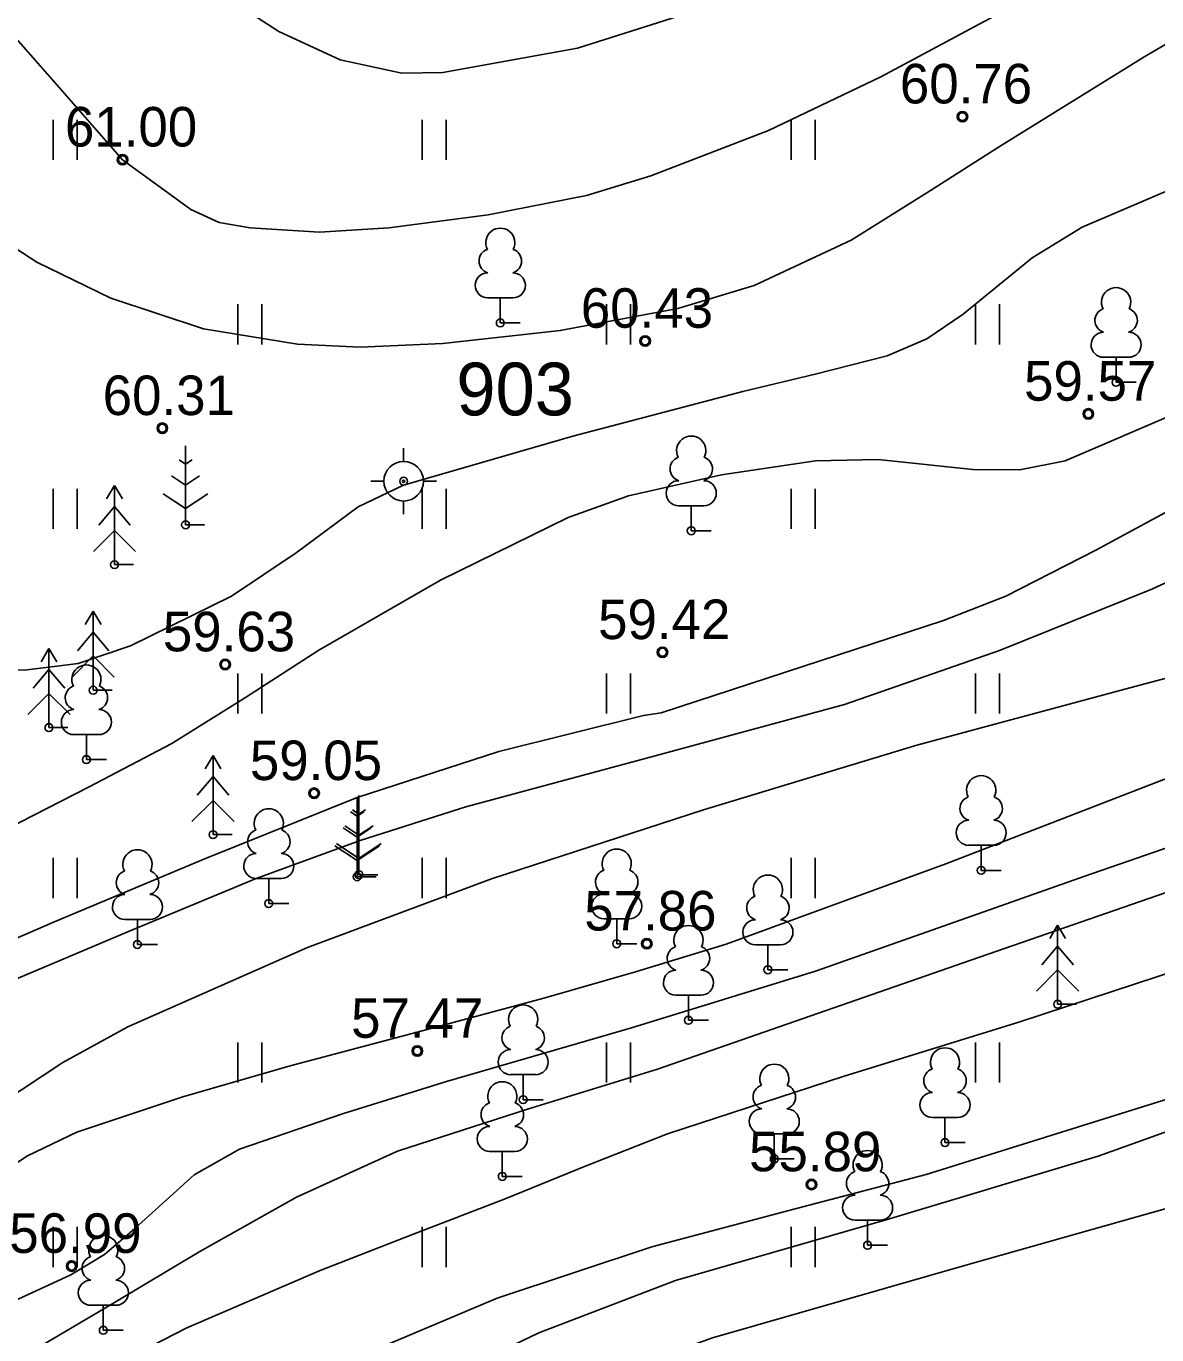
# Model space of a CAD drawing. Extents: x 643243 to 644029, y 6457933 to 6458373.
# Drawn here: x 643454.03 to 643475.48, y 6458120.36 to 6458145.18 of the extents above; entities that cross this region are included whole.
import ezdxf

# ---------------------------------------------------------------- set-up
doc = ezdxf.new("R2010")
doc.units = 0
for name, color, linetype in [('ALUSVORK', 7, 'Continuous'), ('HALJASTUS', 7, 'Continuous'), ('HORISONTAAL', 7, 'Continuous'), ('KORGUS-EH2000', 7, 'Continuous'), ('MOOTMPUNKT', 7, 'Continuous'), ('PUU', 7, 'Continuous')]:
    doc.layers.add(name, color=color, linetype=linetype)

msp = doc.modelspace()

# ---------------------------------------------------------------- linework, layer by layer
at = {"layer": 'ALUSVORK'}
for p, q in [((643461.189, 6458136.928), (643461.189, 6458137.178)), ((643461.189, 6458136.928), (643461.189, 6458137.178)), ((643460.814, 6458136.553), (643460.564, 6458136.553)), ((643460.814, 6458136.553), (643460.564, 6458136.553)), ((643461.564, 6458136.553), (643461.814, 6458136.553)), ((643461.564, 6458136.553), (643461.814, 6458136.553)), ((643461.189, 6458136.178), (643461.189, 6458135.928)), ((643461.189, 6458136.178), (643461.189, 6458135.928))]:
    msp.add_line(p, q, dxfattribs=at)
for radius in [0.375, 0.375, 0.022, 0.022]:
    msp.add_circle((643461.189, 6458136.553), radius, dxfattribs=at)
at = {"layer": 'HALJASTUS'}
for p, q in [((643454.54, 6458143.409), (643454.54, 6458142.648)), ((643454.995, 6458143.409), (643454.995, 6458142.648)), ((643461.54, 6458143.409), (643461.54, 6458142.648)), ((643461.995, 6458143.409), (643461.995, 6458142.648)), ((643468.54, 6458143.409), (643468.54, 6458142.648)), ((643468.995, 6458143.409), (643468.995, 6458142.648)), ((643458.04, 6458139.909), (643458.04, 6458139.148)), ((643458.495, 6458139.909), (643458.495, 6458139.148)), ((643465.04, 6458139.909), (643465.04, 6458139.148)), ((643465.495, 6458139.909), (643465.495, 6458139.148)), ((643472.04, 6458139.909), (643472.04, 6458139.148)), ((643472.495, 6458139.909), (643472.495, 6458139.148)), ((643454.54, 6458136.409), (643454.54, 6458135.648)), ((643454.995, 6458136.409), (643454.995, 6458135.648)), ((643461.54, 6458136.409), (643461.54, 6458135.648)), ((643461.995, 6458136.409), (643461.995, 6458135.648)), ((643468.54, 6458136.409), (643468.54, 6458135.648)), ((643468.995, 6458136.409), (643468.995, 6458135.648)), ((643458.04, 6458132.909), (643458.04, 6458132.148)), ((643458.495, 6458132.909), (643458.495, 6458132.148)), ((643465.04, 6458132.909), (643465.04, 6458132.148)), ((643465.495, 6458132.909), (643465.495, 6458132.148)), ((643472.04, 6458132.909), (643472.04, 6458132.148)), ((643472.495, 6458132.909), (643472.495, 6458132.148)), ((643454.54, 6458129.409), (643454.54, 6458128.648)), ((643454.995, 6458129.409), (643454.995, 6458128.648)), ((643461.54, 6458129.409), (643461.54, 6458128.648)), ((643461.995, 6458129.409), (643461.995, 6458128.648)), ((643468.54, 6458129.409), (643468.54, 6458128.648)), ((643468.995, 6458129.409), (643468.995, 6458128.648)), ((643458.04, 6458125.909), (643458.04, 6458125.148)), ((643458.495, 6458125.909), (643458.495, 6458125.148)), ((643465.04, 6458125.909), (643465.04, 6458125.148)), ((643465.495, 6458125.909), (643465.495, 6458125.148)), ((643472.04, 6458125.909), (643472.04, 6458125.148)), ((643472.495, 6458125.909), (643472.495, 6458125.148)), ((643454.54, 6458122.409), (643454.54, 6458121.648)), ((643454.995, 6458122.409), (643454.995, 6458121.648)), ((643461.54, 6458122.409), (643461.54, 6458121.648)), ((643461.995, 6458122.409), (643461.995, 6458121.648)), ((643468.54, 6458122.409), (643468.54, 6458121.648)), ((643468.995, 6458122.409), (643468.995, 6458121.648))]:
    msp.add_line(p, q, dxfattribs=at)
at = {"layer": 'HORISONTAAL'}
for points in [[(643478.03, 6458146.233), (643475.255, 6458144.61), (643472.524, 6458142.921), (643471.118, 6458142.021), (643469.681, 6458141.123), (643467.838, 6458140.266), (643466.389, 6458139.828), (643464.161, 6458139.411), (643461.935, 6458139.168), (643460.365, 6458139.099), (643459.176, 6458139.156), (643457.393, 6458139.447), (643455.633, 6458140.026), (643454.23, 6458140.711), (643452.34, 6458141.938), (643450.558, 6458143.387), (643449.159, 6458144.601), (643448.572, 6458145.272)], [(643473.234, 6458145.824), (643472.477, 6458145.416), (643470.246, 6458144.221), (643468.11, 6458143.203), (643465.882, 6458142.343), (643464.656, 6458141.975), (643462.79, 6458141.604), (643460.907, 6458141.357), (643459.594, 6458141.279), (643458.279, 6458141.357), (643457.687, 6458141.463), (643457.149, 6458141.709), (643456.502, 6458142.181), (643455.855, 6458142.652)], [(643487.936, 6458145.631), (643487.842, 6458144.99), (643487.358, 6458144.002), (643486.605, 6458143.197), (643485.988, 6458142.795), (643484.058, 6458141.987), (643482.14, 6458141.245), (643479.031, 6458139.592), (643475.925, 6458137.876), (643473.744, 6458136.943), (643472.88, 6458136.768), (643471.992, 6458136.773), (643470.19, 6458136.967), (643469.004, 6458136.943), (643467.221, 6458136.673), (643465.458, 6458136.278), (643464.312, 6458135.863), (643461.889, 6458134.679), (643459.577, 6458133.351), (643458.189, 6458132.452), (643456.788, 6458131.58), (643455.22, 6458130.755), (643453.642, 6458129.95)], [(643467.041, 6458145.574), (643464.489, 6458144.766), (643461.93, 6458144.304), (643461.155, 6458144.293), (643459.985, 6458144.544), (643458.82, 6458145.082), (643457.89, 6458145.693)], [(643455.855, 6458142.652), (643454.612, 6458144.064), (643453.368, 6458145.477)], [(643453.548, 6458126.99), (643455.966, 6458128.011), (643458.39, 6458129.019), (643460.364, 6458129.741), (643462.369, 6458130.377), (643465.962, 6458131.342), (643469.555, 6458132.316), (643472.496, 6458133.344), (643475.388, 6458134.503), (643478.836, 6458136.101), (643482.261, 6458137.738), (643484.652, 6458138.537), (643487.062, 6458139.348), (643488.257, 6458139.992), (643489.081, 6458140.578), (643490.209, 6458141.61), (643491.218, 6458142.81), (643492.092, 6458144.259)], [(643475.885, 6458142.147), (643474.064, 6458141.371), (643473.117, 6458140.793), (643471.803, 6458139.725), (643471.117, 6458139.257), (643470.363, 6458138.929), (643468.998, 6458138.583), (643467.628, 6458138.258), (643464.399, 6458137.407), (643461.189, 6458136.478), (643460.323, 6458136.069), (643459.148, 6458135.198), (643457.924, 6458134.376), (643456.004, 6458133.429), (643455.014, 6458133.094), (643453.992, 6458132.97), (643451.028, 6458133.087), (643448.065, 6458133.292), (643444.852, 6458133.684), (643443.248, 6458133.836), (643441.65, 6458133.809), (643438.961, 6458133.425), (643434.959, 6458132.55), (643430.963, 6458131.615)], [(643453.179, 6458123.18), (643454.049, 6458123.761), (643454.987, 6458124.209), (643457, 6458124.878), (643459.038, 6458125.462), (643461.446, 6458126.103), (643463.852, 6458126.75), (643465.586, 6458127.246), (643467.311, 6458127.77), (643471.474, 6458129.298), (643475.611, 6458130.894), (643479.101, 6458131.873), (643482.61, 6458132.826), (643484.731, 6458133.61), (643487.785, 6458135.066), (643490.697, 6458136.878), (643492.08, 6458137.933)], [(643451.928, 6458127.06), (643454.575, 6458128.201), (643457.431, 6458129.396), (643460.307, 6458130.552), (643462.994, 6458131.428), (643465.739, 6458132.109), (643466.078, 6458132.161), (643468.762, 6458133.038), (643471.43, 6458133.91), (643472.617, 6458134.376), (643474.326, 6458135.248), (643476.016, 6458136.164), (643478.048, 6458137.225), (643478.742, 6458137.599)], [(643428.16, 6458104.895), (643432.861, 6458107.692), (643434.695, 6458108.983), (643436.531, 6458110.269), (643439.631, 6458112.158), (643442.778, 6458113.967), (643448.402, 6458116.973), (643454.021, 6458119.983), (643455.673, 6458120.957), (643457.32, 6458121.942), (643459.159, 6458122.973), (643461.074, 6458123.847), (643463.538, 6458124.64), (643466.008, 6458125.404), (643471.954, 6458127.47), (643477.901, 6458129.529), (643480.521, 6458130.406), (643483.142, 6458131.277), (643486.076, 6458132.336), (643488.964, 6458133.532), (643491.066, 6458134.655), (643493.04, 6458136.001)], [(643430.993, 6458112.744), (643432.862, 6458114.695), (643433.869, 6458115.976), (643434.873, 6458117.271), (643435.828, 6458118.181), (643436.938, 6458118.908), (643438.589, 6458119.591), (643440.297, 6458120.05), (643442.46, 6458120.358), (643444.614, 6458120.708), (643447.947, 6458121.806), (643451.154, 6458123.251), (643453.548, 6458124.751), (643454.723, 6458125.526), (643455.954, 6458126.203), (643459.364, 6458127.707), (643462.853, 6458129.011), (643466.878, 6458130.318), (643470.925, 6458131.547), (643474.969, 6458132.635), (643479.02, 6458133.707), (643481.068, 6458134.359)], [(643432.107, 6458103.787), (643438.428, 6458107.409), (643440.299, 6458108.69), (643442.953, 6458110.845), (643444.311, 6458111.874), (643445.751, 6458112.776), (643448.218, 6458114.028), (643451.995, 6458115.754), (643455.745, 6458117.526), (643457.921, 6458118.704), (643460.116, 6458119.86), (643462.966, 6458121.056), (643465.898, 6458122.032), (643468.499, 6458122.719), (643471.101, 6458123.401), (643477.047, 6458125.26), (643479.97, 6458126.326), (643482.824, 6458127.569), (643484.877, 6458128.609), (643486.916, 6458129.669), (643491.772, 6458131.996)], [(643482.134, 6458131.815), (643479.754, 6458131.013), (643476.926, 6458130.037), (643474.098, 6458129.059), (643471.551, 6458128.158), (643469.003, 6458127.261), (643465.513, 6458126.185), (643462.004, 6458125.168), (643460.029, 6458124.555), (643458.072, 6458123.885), (643457.214, 6458123.398), (643456.088, 6458122.377), (643455.512, 6458121.885), (643454.876, 6458121.498), (643453.059, 6458120.665), (643451.241, 6458119.835), (643446.284, 6458117.6), (643441.339, 6458115.338), (643439.478, 6458114.255), (643436.914, 6458112.251), (643434.346, 6458110.246), (643429.617, 6458106.965)], [(643482.953, 6458129.733), (643481.157, 6458129.088), (643478.995, 6458128.332), (643475.94, 6458127.307), (643472.88, 6458126.298), (643469.531, 6458125.26), (643466.197, 6458124.175), (643464.65, 6458123.568), (643463.113, 6458122.94), (643461.36, 6458122.264), (643459.607, 6458121.585), (643457.078, 6458120.495), (643454.627, 6458119.235), (643452.864, 6458118.184), (643451.114, 6458117.115), (643446.106, 6458114.306), (643441.102, 6458111.488), (643440.323, 6458110.893), (643439.271, 6458109.836), (643438.724, 6458109.34), (643438.115, 6458108.933), (643436.222, 6458107.935), (643434.321, 6458106.951), (643428.339, 6458103.898)], [(643427.561, 6458098.203), (643433.725, 6458102.221), (643436.802, 6458104.235), (643439.947, 6458106.137), (643443.878, 6458108.344), (643447.827, 6458110.52), (643451.812, 6458112.695), (643455.797, 6458114.87), (643458.472, 6458116.365), (643461.148, 6458117.861), (643464.039, 6458119.219), (643467.048, 6458120.303), (643471.948, 6458121.708), (643476.849, 6458123.097), (643480.444, 6458124.27), (643484.009, 6458125.539), (643485.99, 6458126.347), (643487.925, 6458127.256), (643489.972, 6458128.373), (643492.012, 6458129.497)], [(643429.96, 6458101.018), (643436.078, 6458104.895), (643439.648, 6458107.295), (643443.226, 6458109.683), (643445.294, 6458110.959), (643447.41, 6458112.152), (643450.916, 6458113.984), (643454.437, 6458115.785), (643459.065, 6458118.148), (643463.751, 6458120.399), (643466.348, 6458121.394), (643470.365, 6458122.553), (643474.37, 6458123.753), (643481.032, 6458126.139), (643484.134, 6458127.374)]]:
    msp.add_lwpolyline(points, dxfattribs=at)
at = {"layer": 'KORGUS-EH2000'}
for centre in [(643471.792, 6458143.469), (643455.855, 6458142.652), (643465.772, 6458139.214), (643474.181, 6458137.831), (643456.61, 6458137.558), (643466.1, 6458133.309), (643457.803, 6458133.077), (643459.49, 6458130.635), (643465.803, 6458127.782), (643461.448, 6458125.747), (643468.928, 6458123.215), (643454.89, 6458121.667)]:
    msp.add_circle(centre, 0.1, dxfattribs=at)
at = {"layer": 'MOOTMPUNKT'}
for centre in [(643471.792, 6458143.469), (643455.855, 6458142.652), (643463.023, 6458139.557), (643465.772, 6458139.214), (643474.708, 6458138.43), (643474.181, 6458137.831), (643456.61, 6458137.558), (643461.189, 6458136.553), (643461.189, 6458136.553), (643457.051, 6458135.727), (643466.646, 6458135.614), (643455.702, 6458134.971), (643466.1, 6458133.309), (643457.803, 6458133.077), (643455.298, 6458132.589), (643454.459, 6458131.88), (643455.169, 6458131.273), (643459.49, 6458130.635), (643457.572, 6458129.85), (643460.307, 6458129.052), (643460.341, 6458129.09), (643472.148, 6458129.173), (643458.63, 6458128.544), (643456.138, 6458127.767), (643465.232, 6458127.78), (643465.803, 6458127.782), (643468.101, 6458127.287), (643473.599, 6458126.633), (643466.593, 6458126.33), (643461.448, 6458125.747), (643463.457, 6458124.823), (643471.461, 6458124.01), (643468.222, 6458123.7), (643463.061, 6458123.367), (643468.928, 6458123.215), (643469.993, 6458122.062), (643454.89, 6458121.667), (643455.49, 6458120.449)]:
    msp.add_circle(centre, 0.075, dxfattribs=at)
at = {"layer": 'PUU'}
for p, q in [((643463.263, 6458140.032), (643462.783, 6458140.032)), ((643463.023, 6458139.557), (643463.023, 6458140.032)), ((643463.403, 6458139.557), (643463.023, 6458139.557)), ((643474.948, 6458138.905), (643474.468, 6458138.905)), ((643474.708, 6458138.43), (643474.708, 6458138.905)), ((643475.088, 6458138.43), (643474.708, 6458138.43)), ((643457.051, 6458137.227), (643457.051, 6458135.727)), ((643457.051, 6458136.877), (643456.927, 6458136.96)), ((643457.175, 6458136.96), (643457.051, 6458136.877)), ((643457.051, 6458136.477), (643456.784, 6458136.655)), ((643457.318, 6458136.655), (643457.051, 6458136.477)), ((643455.702, 6458136.471), (643455.552, 6458136.221)), ((643455.852, 6458136.221), (643455.702, 6458136.471)), ((643455.702, 6458136.471), (643455.702, 6458134.971)), ((643456.627, 6458136.316), (643457.051, 6458136.034)), ((643457.051, 6458136.034), (643457.475, 6458136.316)), ((643455.702, 6458136.071), (643455.402, 6458135.721)), ((643456.002, 6458135.721), (643455.702, 6458136.071)), ((643466.886, 6458136.089), (643466.406, 6458136.089)), ((643466.646, 6458135.614), (643466.646, 6458136.089)), ((643455.702, 6458135.621), (643455.302, 6458135.221)), ((643456.102, 6458135.221), (643455.702, 6458135.621)), ((643457.411, 6458135.727), (643457.051, 6458135.727)), ((643467.026, 6458135.614), (643466.646, 6458135.614)), ((643456.062, 6458134.971), (643455.702, 6458134.971)), ((643455.298, 6458134.089), (643455.148, 6458133.839)), ((643455.448, 6458133.839), (643455.298, 6458134.089)), ((643455.298, 6458134.089), (643455.298, 6458132.589)), ((643455.298, 6458133.689), (643454.998, 6458133.339)), ((643455.598, 6458133.339), (643455.298, 6458133.689)), ((643454.459, 6458133.38), (643454.309, 6458133.13)), ((643454.609, 6458133.13), (643454.459, 6458133.38)), ((643454.459, 6458133.38), (643454.459, 6458131.88)), ((643455.298, 6458133.239), (643454.898, 6458132.839)), ((643455.698, 6458132.839), (643455.298, 6458133.239)), ((643454.459, 6458132.98), (643454.159, 6458132.63)), ((643454.759, 6458132.63), (643454.459, 6458132.98)), ((643455.658, 6458132.589), (643455.298, 6458132.589)), ((643454.459, 6458132.53), (643454.059, 6458132.13)), ((643454.859, 6458132.13), (643454.459, 6458132.53)), ((643454.819, 6458131.88), (643454.459, 6458131.88)), ((643455.409, 6458131.748), (643454.929, 6458131.748)), ((643455.169, 6458131.273), (643455.169, 6458131.748)), ((643457.572, 6458131.35), (643457.422, 6458131.1)), ((643457.722, 6458131.1), (643457.572, 6458131.35)), ((643457.572, 6458131.35), (643457.572, 6458129.85)), ((643455.549, 6458131.273), (643455.169, 6458131.273)), ((643457.572, 6458130.95), (643457.272, 6458130.6)), ((643457.872, 6458130.6), (643457.572, 6458130.95)), ((643457.572, 6458130.5), (643457.172, 6458130.1)), ((643457.972, 6458130.1), (643457.572, 6458130.5)), ((643460.307, 6458130.552), (643460.307, 6458129.052)), ((643460.341, 6458130.59), (643460.341, 6458129.09)), ((643460.307, 6458130.202), (643460.183, 6458130.285)), ((643460.341, 6458130.24), (643460.217, 6458130.323)), ((643460.431, 6458130.285), (643460.307, 6458130.202)), ((643460.465, 6458130.323), (643460.341, 6458130.24)), ((643457.932, 6458129.85), (643457.572, 6458129.85)), ((643460.307, 6458129.802), (643460.04, 6458129.98)), ((643460.341, 6458129.84), (643460.074, 6458130.018)), ((643460.574, 6458129.98), (643460.307, 6458129.802)), ((643460.608, 6458130.018), (643460.341, 6458129.84)), ((643459.883, 6458129.641), (643460.307, 6458129.359)), ((643459.917, 6458129.679), (643460.341, 6458129.397)), ((643460.307, 6458129.359), (643460.731, 6458129.641)), ((643460.341, 6458129.397), (643460.765, 6458129.679)), ((643472.388, 6458129.648), (643471.908, 6458129.648)), ((643472.148, 6458129.173), (643472.148, 6458129.648)), ((643472.528, 6458129.173), (643472.148, 6458129.173)), ((643458.87, 6458129.019), (643458.39, 6458129.019)), ((643458.63, 6458128.544), (643458.63, 6458129.019)), ((643460.667, 6458129.052), (643460.307, 6458129.052)), ((643460.701, 6458129.09), (643460.341, 6458129.09)), ((643459.01, 6458128.544), (643458.63, 6458128.544)), ((643456.378, 6458128.242), (643455.898, 6458128.242)), ((643456.138, 6458127.767), (643456.138, 6458128.242)), ((643465.472, 6458128.255), (643464.992, 6458128.255)), ((643465.232, 6458127.78), (643465.232, 6458128.255)), ((643473.599, 6458128.133), (643473.449, 6458127.883)), ((643473.749, 6458127.883), (643473.599, 6458128.133)), ((643473.599, 6458128.133), (643473.599, 6458126.633)), ((643456.518, 6458127.767), (643456.138, 6458127.767)), ((643465.612, 6458127.78), (643465.232, 6458127.78)), ((643468.341, 6458127.762), (643467.861, 6458127.762)), ((643468.101, 6458127.287), (643468.101, 6458127.762)), ((643473.599, 6458127.733), (643473.299, 6458127.383)), ((643473.899, 6458127.383), (643473.599, 6458127.733)), ((643468.481, 6458127.287), (643468.101, 6458127.287)), ((643473.599, 6458127.283), (643473.199, 6458126.883)), ((643473.999, 6458126.883), (643473.599, 6458127.283)), ((643466.833, 6458126.805), (643466.353, 6458126.805)), ((643466.593, 6458126.33), (643466.593, 6458126.805)), ((643473.959, 6458126.633), (643473.599, 6458126.633)), ((643466.973, 6458126.33), (643466.593, 6458126.33)), ((643463.697, 6458125.298), (643463.217, 6458125.298)), ((643463.457, 6458124.823), (643463.457, 6458125.298)), ((643463.837, 6458124.823), (643463.457, 6458124.823)), ((643471.701, 6458124.485), (643471.221, 6458124.485)), ((643471.461, 6458124.01), (643471.461, 6458124.485)), ((643468.462, 6458124.175), (643467.982, 6458124.175)), ((643468.222, 6458123.7), (643468.222, 6458124.175)), ((643471.841, 6458124.01), (643471.461, 6458124.01)), ((643463.301, 6458123.842), (643462.821, 6458123.842)), ((643463.061, 6458123.367), (643463.061, 6458123.842)), ((643468.602, 6458123.7), (643468.222, 6458123.7)), ((643463.441, 6458123.367), (643463.061, 6458123.367)), ((643470.233, 6458122.537), (643469.753, 6458122.537)), ((643469.993, 6458122.062), (643469.993, 6458122.537)), ((643470.373, 6458122.062), (643469.993, 6458122.062)), ((643455.73, 6458120.924), (643455.25, 6458120.924)), ((643455.49, 6458120.449), (643455.49, 6458120.924)), ((643455.87, 6458120.449), (643455.49, 6458120.449))]:
    msp.add_line(p, q, dxfattribs=at)
for centre, radius, start, end in [((643463.023, 6458141.077), 0.277, 332.5799, 207.4201), ((643462.853, 6458140.73), 0.233, 109.0217, 253.1415), ((643463.193, 6458140.73), 0.233, 286.8508, 70.9859), ((643462.786, 6458140.269), 0.238, 90.0016, 269.3953), ((643463.26, 6458140.269), 0.238, 270.6047, 89.9984), ((643474.708, 6458139.95), 0.277, 332.5799, 207.4201), ((643474.538, 6458139.603), 0.233, 109.0217, 253.1415), ((643474.878, 6458139.603), 0.233, 286.8508, 70.9859), ((643474.471, 6458139.142), 0.238, 90.0016, 269.3953), ((643474.945, 6458139.142), 0.238, 270.6047, 89.9984), ((643466.646, 6458137.134), 0.277, 332.5799, 207.4201), ((643466.476, 6458136.787), 0.233, 109.0217, 253.1415), ((643466.816, 6458136.787), 0.233, 286.8508, 70.9859), ((643466.409, 6458136.326), 0.238, 90.0016, 269.3953), ((643466.883, 6458136.326), 0.238, 270.6047, 89.9984), ((643455.169, 6458132.793), 0.277, 332.5799, 207.4201), ((643454.999, 6458132.446), 0.233, 109.0217, 253.1415), ((643455.339, 6458132.446), 0.233, 286.8508, 70.9859), ((643454.932, 6458131.985), 0.238, 90.0016, 269.3953), ((643455.406, 6458131.985), 0.238, 270.6047, 89.9984), ((643472.148, 6458130.693), 0.277, 332.5799, 207.4201), ((643471.978, 6458130.346), 0.233, 109.0217, 253.1415), ((643472.318, 6458130.346), 0.233, 286.8508, 70.9859), ((643458.63, 6458130.064), 0.277, 332.5799, 207.4201), ((643471.911, 6458129.885), 0.238, 90.0016, 269.3953), ((643472.385, 6458129.885), 0.238, 270.6047, 89.9984), ((643458.46, 6458129.717), 0.233, 109.0217, 253.1415), ((643458.8, 6458129.717), 0.233, 286.8508, 70.9859), ((643456.138, 6458129.287), 0.277, 332.5799, 207.4201), ((643458.393, 6458129.256), 0.238, 90.0016, 269.3953), ((643458.867, 6458129.256), 0.238, 270.6047, 89.9984), ((643465.232, 6458129.3), 0.277, 332.5799, 207.4201), ((643455.968, 6458128.94), 0.233, 109.0217, 253.1415), ((643456.308, 6458128.94), 0.233, 286.8508, 70.9859), ((643465.062, 6458128.953), 0.233, 109.0217, 253.1415), ((643465.402, 6458128.953), 0.233, 286.8508, 70.9859), ((643468.101, 6458128.807), 0.277, 332.5799, 207.4201), ((643455.901, 6458128.479), 0.238, 90.0016, 269.3953), ((643456.375, 6458128.479), 0.238, 270.6047, 89.9984), ((643464.995, 6458128.492), 0.238, 90.0016, 269.3953), ((643465.469, 6458128.492), 0.238, 270.6047, 89.9984), ((643467.931, 6458128.46), 0.233, 109.0217, 253.1415), ((643468.271, 6458128.46), 0.233, 286.8508, 70.9859), ((643466.593, 6458127.85), 0.277, 332.5799, 207.4201), ((643467.864, 6458127.999), 0.238, 90.0016, 269.3953), ((643468.338, 6458127.999), 0.238, 270.6047, 89.9984), ((643466.423, 6458127.503), 0.233, 109.0217, 253.1415), ((643466.763, 6458127.503), 0.233, 286.8508, 70.9859), ((643466.356, 6458127.042), 0.238, 90.0016, 269.3953), ((643466.83, 6458127.042), 0.238, 270.6047, 89.9984), ((643463.457, 6458126.343), 0.277, 332.5799, 207.4201), ((643463.287, 6458125.996), 0.233, 109.0217, 253.1415), ((643463.627, 6458125.996), 0.233, 286.8508, 70.9859), ((643463.22, 6458125.535), 0.238, 90.0016, 269.3953), ((643463.694, 6458125.535), 0.238, 270.6047, 89.9984), ((643471.461, 6458125.53), 0.277, 332.5799, 207.4201), ((643468.222, 6458125.22), 0.277, 332.5799, 207.4201), ((643471.291, 6458125.183), 0.233, 109.0217, 253.1415), ((643471.631, 6458125.183), 0.233, 286.8508, 70.9859), ((643463.061, 6458124.887), 0.277, 332.5799, 207.4201), ((643468.052, 6458124.873), 0.233, 109.0217, 253.1415), ((643468.392, 6458124.873), 0.233, 286.8508, 70.9859), ((643471.224, 6458124.722), 0.238, 90.0016, 269.3953), ((643471.698, 6458124.722), 0.238, 270.6047, 89.9984), ((643462.891, 6458124.54), 0.233, 109.0217, 253.1415), ((643463.231, 6458124.54), 0.233, 286.8508, 70.9859), ((643467.985, 6458124.412), 0.238, 90.0016, 269.3953), ((643468.459, 6458124.412), 0.238, 270.6047, 89.9984), ((643462.824, 6458124.079), 0.238, 90.0016, 269.3953), ((643463.298, 6458124.079), 0.238, 270.6047, 89.9984), ((643469.993, 6458123.582), 0.277, 332.5799, 207.4201), ((643469.823, 6458123.235), 0.233, 109.0217, 253.1415), ((643470.163, 6458123.235), 0.233, 286.8508, 70.9859), ((643469.756, 6458122.774), 0.238, 90.0016, 269.3953), ((643470.23, 6458122.774), 0.238, 270.6047, 89.9984), ((643455.49, 6458121.969), 0.277, 332.5799, 207.4201), ((643455.32, 6458121.622), 0.233, 109.0217, 253.1415), ((643455.66, 6458121.622), 0.233, 286.8508, 70.9859), ((643455.253, 6458121.161), 0.238, 90.0016, 269.3953), ((643455.727, 6458121.161), 0.238, 270.6047, 89.9984)]:
    msp.add_arc(centre, radius, start, end, dxfattribs=at)

# ---------------------------------------------------------------- texts
at = {"layer": 'ALUSVORK'}
msp.add_text('903', height=1, dxfattribs=at).set_placement((643462.189, 6458137.803))
msp.add_text('903', height=1, dxfattribs=at).set_placement((643462.189, 6458137.803))
at = {"layer": 'KORGUS-EH2000'}
for s, p in [('60.76', (643470.605, 6458143.719)), ('61.00', (643454.762, 6458142.902)), ('60.43', (643464.551, 6458139.464)), ('59.57', (643472.962, 6458138.081)), ('60.31', (643455.478, 6458137.808)), ('59.42', (643464.879, 6458133.559)), ('59.63', (643456.62, 6458133.327)), ('59.05', (643458.271, 6458130.885)), ('57.86', (643464.616, 6458128.032)), ('57.47', (643460.192, 6458125.997)), ('55.89', (643467.744, 6458123.465)), ('56.99', (643453.706, 6458121.917))]:
    msp.add_text(s, height=0.75, dxfattribs=at).set_placement(p)

doc.saveas('drawing.dxf')
